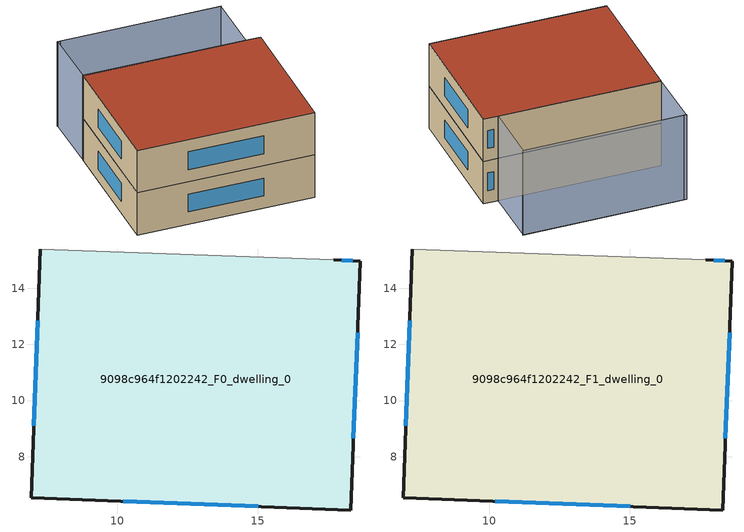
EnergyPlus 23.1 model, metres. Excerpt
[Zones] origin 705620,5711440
9098c964f1202242_F0_dwelling_0
 floor ground (EU_floor_Construction): 18.66,14.97 18.31,6.1 6.92,6.54 7.26,15.4 17.71,15.02 z0
 wall outside (EU_wall_Construction): 7.26,15.4 6.92,6.54 18.31,6.1 18.66,14.97 17.71,15.02 z0:3
 wall adiabatic (EU_wall_Construction): 17.71,15.02 7.26,15.4 z0:3
 window (EU_Window_Construction): 7.16,12.84 7.02,9.1 / 18.38,14.98 17.98,15 / 18.41,8.66 18.55,12.4 / 10.21,6.41 15.02,6.23 z0.87:2.13
9098c964f1202242_F1_dwelling_0
 floor to 9098c964f1202242_F0_dwelling_0 (EU_floor_Construction): 18.66,14.97 18.31,6.1 6.92,6.54 7.26,15.4 17.71,15.02 z3
 wall outside (EU_wall_Construction): 7.26,15.4 6.92,6.54 18.31,6.1 18.66,14.97 17.71,15.02 z3:6
 wall adiabatic (EU_wall_Construction): 17.71,15.02 7.26,15.4 z3:6
 window (EU_Window_Construction): 7.16,12.84 7.02,9.1 / 18.38,14.98 17.98,15 / 18.41,8.66 18.55,12.4 / 10.21,6.41 15.02,6.23 z3.87:5.13
 roof outside (EU_roof_Construction): 18.31,6.1 18.66,14.97 17.71,15.02 7.26,15.4 6.92,6.54 z6
shading: 17.88,19.05 7.32,19.38 / 7.37,19.38 17.83,19.07 / 17.83,19.07 17.71,15.02 / 17.71,15.02 7.25,15.33 / 7.25,15.33 7.37,19.38 z0:6
[Building]
EU S2 Campaign: North Axis=0; Terrain=City; Solar Distribution=FullExterior
[Site:Location]
London: Latitude=51.5; Longitude=-0.5; Time Zone=0; Elevation=25
[SizingPeriod:WeatherFileDays]
AnnualSizingPeriod: Begin Month=1; Begin Day of Month=1; End Month=12; End Day of Month=31; Day of Week for Start Day=Monday; Use Weather File Daylight Saving Period=No; Use Weather File Rain and Snow Indicators=No
[MATERIAL]
EU_InternalMass_Material: Roughness=MediumRough; Thickness=0.1; Conductivity=1; Density=1800; Specific Heat=900; Thermal Absorptance=0.9; Solar Absorptance=0.7; Visible Absorptance=0.7
[MATERIAL:NOMASS] Roughness=MediumRough; Thermal Absorptance=0.9; Solar Absorptance=0.7; Visible Absorptance=0.7
Name | Thermal Resistance
EU_wall_NoMass | 0.724719
EU_roof_NoMass | 2.98947
EU_floor_NoMass | 2.39157
[WINDOWMATERIAL:SIMPLEGLAZINGSYSTEM]
EU_Window_SimpleGlazing: UFactor=2.63425; Solar Heat Gain Coefficient=0.76; Visible Transmittance=0.76
[CONSTRUCTION]
EU_wall_Construction: EU_wall_NoMass
EU_roof_Construction: EU_roof_NoMass
EU_floor_Construction: EU_floor_NoMass
EU_Window_Construction: EU_Window_SimpleGlazing
EU_InternalMass_Construction: EU_InternalMass_Material
[ZONE] Type=1; Multiplier=1; Ceiling Height=autocalculate; Floor Area=autocalculate; Part of Total Floor Area=Yes
Name | Volume
9098c964f1202242_F0_dwelling_0 | 303.577
9098c964f1202242_F1_dwelling_0 | 303.578
[INTERNALMASS] Construction=EU_InternalMass_Construction; Surface Area=101.193
Name | Zone or ZoneList
9098c964f1202242_F0_dwelling_0_EU_InternalMass | 9098c964f1202242_F0_dwelling_0
9098c964f1202242_F1_dwelling_0_EU_InternalMass | 9098c964f1202242_F1_dwelling_0
[OTHEREQUIPMENT] Fuel Type=Electricity; Design Level Calculation Method=Watts/Area; Power per Zone Floor Area=1; Fraction Latent=0; Fraction Radiant=0; Fraction Lost=0; Carbon Dioxide Generation Rate=0; EndUse Subcategory=EU_Step8_InternalGains
Name | Zone or ZoneList or Space or SpaceList | Schedule
EU_Step8_InternalGain_9098c964f1202242_F0_dwelling_0_f000 | 9098c964f1202242_F0_dwelling_0 | EU_Step8_GainSchedule_9098c964f1202242_F0_dwelling_0_f000
EU_Step8_InternalGain_9098c964f1202242_F1_dwelling_0_f000 | 9098c964f1202242_F1_dwelling_0 | EU_Step8_GainSchedule_9098c964f1202242_F1_dwelling_0_f000
[ZONEVENTILATION:DESIGNFLOWRATE] Schedule=EU_AlwaysOn; Design Flow Rate Calculation Method=AirChanges/Hour; Air Changes per Hour=0.418135; Ventilation Type=Natural; Fan Pressure Rise=0; Fan Total Efficiency=1; Constant Term Coefficient=1; Temperature Term Coefficient=0; Velocity Term Coefficient=0; Velocity Squared Term Coefficient=0; Minimum Indoor Temperature=-100; Maximum Indoor Temperature=100; Delta Temperature=-100; Minimum Outdoor Temperature=-100; Maximum Outdoor Temperature=100; Maximum Wind Speed=40
Name | Zone or ZoneList or Space or SpaceList
EU_ConstantAir_9098c964f1202242_F0_dwelling_0 | 9098c964f1202242_F0_dwelling_0
EU_ConstantAir_9098c964f1202242_F1_dwelling_0 | 9098c964f1202242_F1_dwelling_0
[HVACTEMPLATE:THERMOSTAT] Constant Heating Setpoint=20; Constant Cooling Setpoint=50
EU_HeatOnly_9098c964f1202242_F0_dwelling_0; EU_HeatOnly_9098c964f1202242_F1_dwelling_0
[HVACTEMPLATE:ZONE:IDEALLOADSAIRSYSTEM] System Availability Schedule=EU_AlwaysOn; Maximum Heating Supply Air Temperature=50; Minimum Cooling Supply Air Temperature=13; Maximum Heating Supply Air Humidity Ratio=0.0156; Minimum Cooling Supply Air Humidity Ratio=0.0077; Heating Limit=NoLimit; Cooling Limit=NoLimit; Heating Availability Schedule=EU_AlwaysOn; Cooling Availability Schedule=EU_CoolingOff; Dehumidification Control Type=ConstantSensibleHeatRatio; Cooling Sensible Heat Ratio=0.7; Dehumidification Setpoint=60; Humidification Control Type=None; Humidification Setpoint=30; Outdoor Air Method=None; Outdoor Air Flow Rate per Person=0.00944; Outdoor Air Flow Rate per Zone Floor Area=0; Outdoor Air Flow Rate per Zone=0; Demand Controlled Ventilation Type=None; Outdoor Air Economizer Type=NoEconomizer; Heat Recovery Type=None; Sensible Heat Recovery Effectiveness=0.7; Latent Heat Recovery Effectiveness=0.65
Name | Template Thermostat
9098c964f1202242_F0_dwelling_0 | EU_HeatOnly_9098c964f1202242_F0_dwelling_0
9098c964f1202242_F1_dwelling_0 | EU_HeatOnly_9098c964f1202242_F1_dwelling_0
[SIZING:ZONE] Zone Cooling Design Supply Air Temperature Input Method=SupplyAirTemperature; Zone Cooling Design Supply Air Temperature=13; Zone Heating Design Supply Air Temperature Input Method=SupplyAirTemperature; Zone Heating Design Supply Air Temperature=50; Zone Cooling Design Supply Air Humidity Ratio=0.008; Zone Heating Design Supply Air Humidity Ratio=0.008; Cooling Design Air Flow Method=DesignDay; Cooling Design Air Flow Rate=0; Cooling Minimum Air Flow per Zone Floor Area=0.000762; Cooling Minimum Air Flow=0; Cooling Minimum Air Flow Fraction=0.2; Heating Design Air Flow Method=DesignDay; Heating Design Air Flow Rate=0; Heating Maximum Air Flow per Zone Floor Area=0.002032; Heating Maximum Air Flow=0.141576; Heating Maximum Air Flow Fraction=0.3; Account for Dedicated Outdoor Air System=No; Dedicated Outdoor Air System Control Strategy=NeutralSupplyAir; Dedicated Outdoor Air Low Setpoint Temperature for Design=autosize; Dedicated Outdoor Air High Setpoint Temperature for Design=autosize; Zone Load Sizing Method=Sensible Load Only No Latent Load; Zone Latent Cooling Design Supply Air Humidity Ratio Input Method=HumidityRatioDifference; Zone Cooling Design Supply Air Humidity Ratio Difference=0.005; Zone Latent Heating Design Supply Air Humidity Ratio Input Method=HumidityRatioDifference; Zone Humidification Design Supply Air Humidity Ratio Difference=0.005
9098c964f1202242_F0_dwelling_0; 9098c964f1202242_F1_dwelling_0
[SCHEDULE:CONSTANT]
Name | Hourly Value
EU_AlwaysOn | 1
EU_CoolingOff | 0
[SCHEDULE:FILE] Column Number=1; Rows to Skip at Top=0; Number of Hours of Data=8760; Column Separator=Comma; Interpolate to Timestep=No; Minutes per Item=60; Adjust Schedule for Daylight Savings=Yes
Name | File
EU_Step8_GainSchedule_9098c964f1202242_F0_dwelling_0_f000 | ../../schedules/9098c964f1202242/9098c964f1202242_F0_dwelling_0_f000_gain.csv
EU_Step8_GainSchedule_9098c964f1202242_F1_dwelling_0_f000 | ../../schedules/9098c964f1202242/9098c964f1202242_F1_dwelling_0_f000_gain.csv
